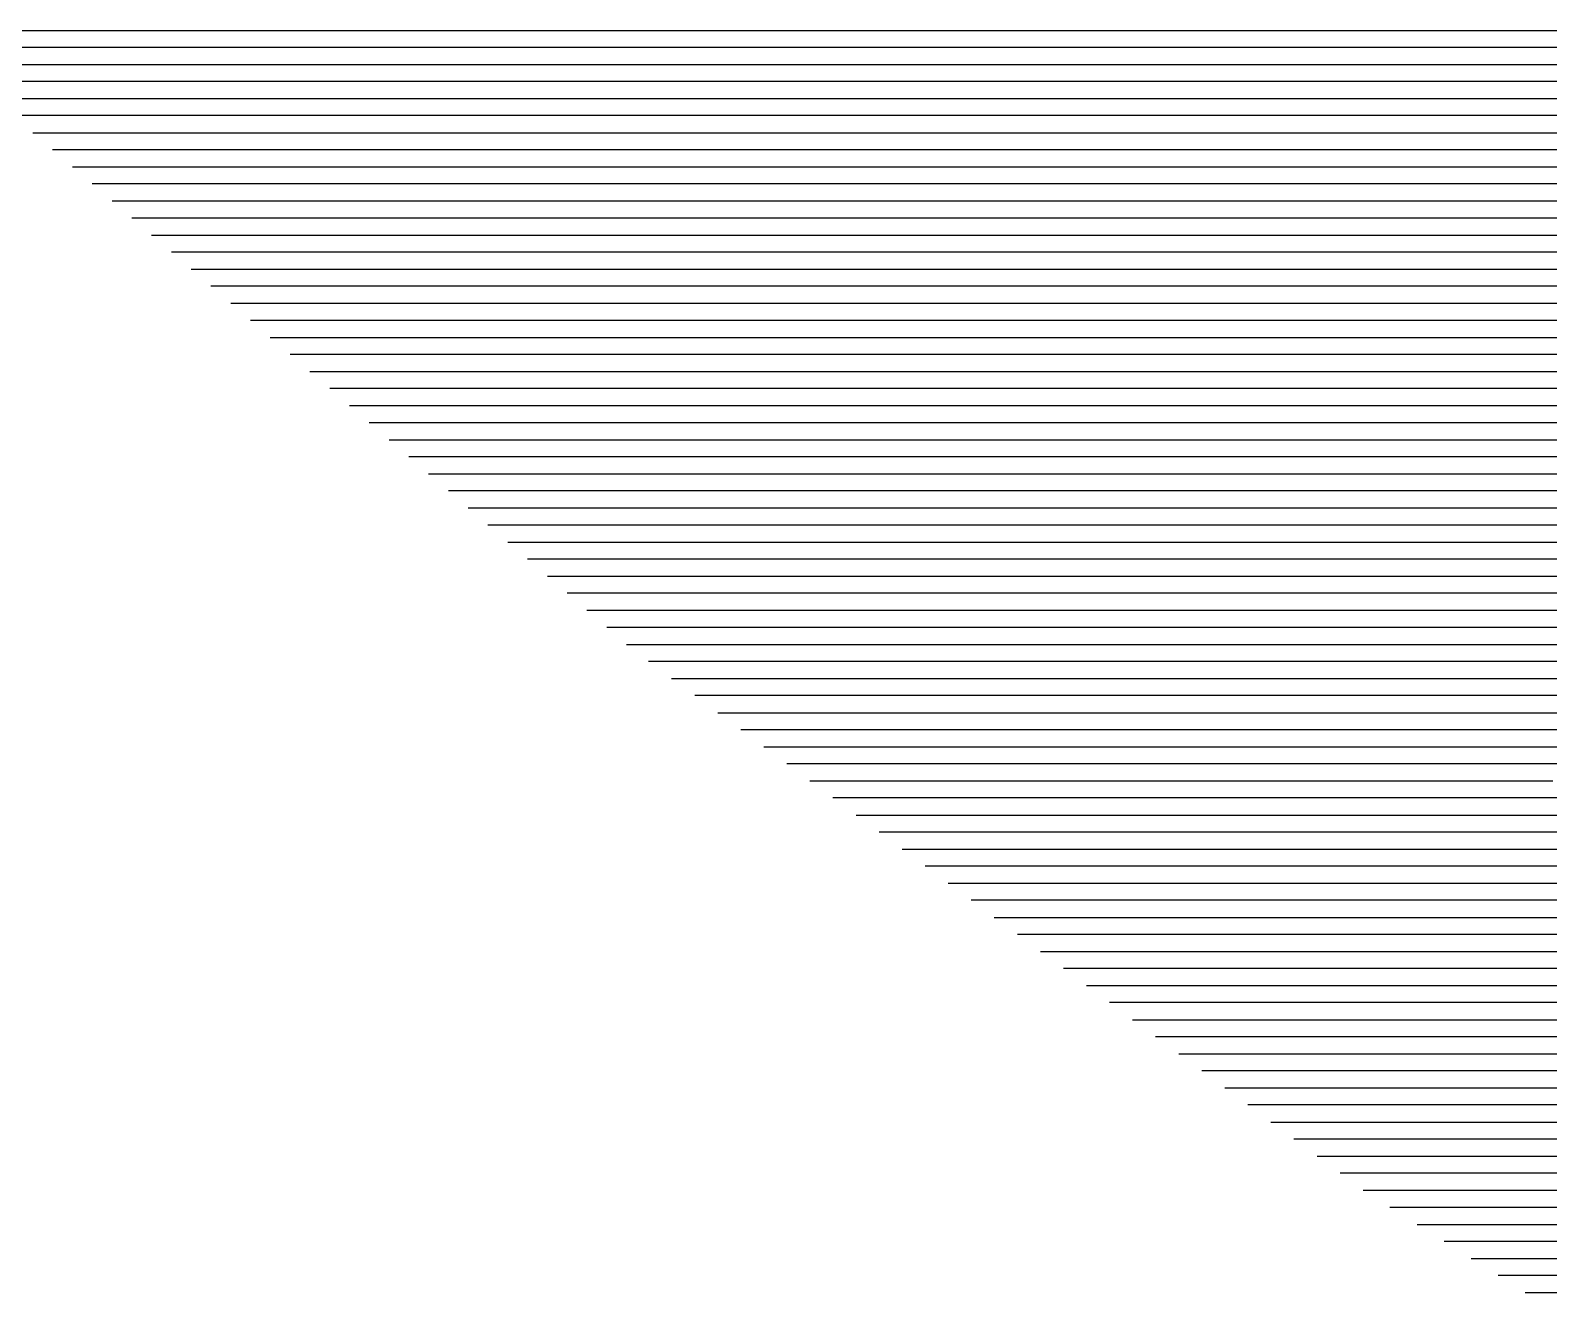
# Model space of a CAD drawing. Header units: metres. Extents: x -6.9 to 6.9, y -7 to 7.
# Drawn here: x -4.701 to -3.811, y -5.844 to -5.104 of the extents above; entities that cross this region are included whole.
import ezdxf

# ---------------------------------------------------------------- set-up
doc = ezdxf.new("R2010")
doc.units = ezdxf.units.M

msp = doc.modelspace()

# ---------------------------------------------------------------- linework, layer by layer
for p, q in [((-4.733469, -5.103531, -0.451454), (-4.157039, -5.103531, -0.39154)), ((-4.157039, -5.103531, -0.39154), (-4.043023, -5.103531, -0.379394)), ((-4.043023, -5.103531, -0.379394), (-3.605719, -5.103531, -0.333248)), ((-4.162311, -5.113531, -0.391776), (-4.74276, -5.113531, -0.452109)), ((-4.051436, -5.113531, -0.379965), (-4.162311, -5.113531, -0.391776)), ((-3.610326, -5.113531, -0.333418), (-4.051436, -5.113531, -0.379965)), ((-4.7462, -5.123531, -0.452155), (-4.167582, -5.123531, -0.392013)), ((-4.167582, -5.123531, -0.392013), (-4.059849, -5.123531, -0.380537)), ((-4.059849, -5.123531, -0.380537), (-3.614933, -5.123531, -0.333588)), ((-4.172853, -5.133531, -0.39225), (-4.734597, -5.133531, -0.450638)), ((-4.068262, -5.133531, -0.381108), (-4.172853, -5.133531, -0.39225)), ((-3.61954, -5.133531, -0.333758), (-4.068262, -5.133531, -0.381108)), ((-4.722993, -5.143531, -0.449121), (-4.178124, -5.143531, -0.392486)), ((-4.178124, -5.143531, -0.392486), (-4.076675, -5.143531, -0.38168)), ((-4.076675, -5.143531, -0.38168), (-3.624147, -5.143531, -0.333928)), ((-4.183396, -5.153531, -0.392723), (-4.71139, -5.153531, -0.447603)), ((-4.085088, -5.153531, -0.382251), (-4.183396, -5.153531, -0.392723)), ((-3.628754, -5.153531, -0.334097), (-4.085088, -5.153531, -0.382251)), ((-4.699787, -5.163531, -0.446086), (-4.188667, -5.163531, -0.39296)), ((-4.188667, -5.163531, -0.39296), (-4.093501, -5.163531, -0.382822)), ((-4.093501, -5.163531, -0.382822), (-3.633361, -5.163531, -0.334267)), ((-4.193938, -5.173531, -0.393197), (-4.688184, -5.173531, -0.444569)), ((-4.101914, -5.173531, -0.383394), (-4.193938, -5.173531, -0.393197)), ((-3.637969, -5.173531, -0.334437), (-4.101914, -5.173531, -0.383394)), ((-4.67658, -5.183531, -0.443052), (-4.199209, -5.183531, -0.393433)), ((-4.199209, -5.183531, -0.393433), (-4.110327, -5.183531, -0.383965)), ((-4.110327, -5.183531, -0.383965), (-3.642576, -5.183531, -0.334607)), ((-4.20448, -5.193531, -0.39367), (-4.664977, -5.193531, -0.441534)), ((-4.11874, -5.193531, -0.384537), (-4.20448, -5.193531, -0.39367)), ((-3.647183, -5.193531, -0.334776), (-4.11874, -5.193531, -0.384537)), ((-4.653374, -5.203531, -0.440017), (-4.209752, -5.203531, -0.393907)), ((-4.209752, -5.203531, -0.393907), (-4.127153, -5.203531, -0.385108)), ((-4.127153, -5.203531, -0.385108), (-3.65179, -5.203531, -0.334946)), ((-4.215023, -5.213531, -0.394143), (-4.641771, -5.213531, -0.4385)), ((-4.135567, -5.213531, -0.385679), (-4.215023, -5.213531, -0.394143)), ((-3.656397, -5.213531, -0.335116), (-4.135567, -5.213531, -0.385679)), ((-4.630167, -5.223531, -0.436983), (-4.220294, -5.223531, -0.39438)), ((-4.220294, -5.223531, -0.39438), (-4.14398, -5.223531, -0.386251)), ((-4.14398, -5.223531, -0.386251), (-3.661004, -5.223531, -0.335286)), ((-4.225565, -5.233531, -0.394617), (-4.618564, -5.233531, -0.435466)), ((-4.152393, -5.233531, -0.386822), (-4.225565, -5.233531, -0.394617)), ((-3.665611, -5.233531, -0.335456), (-4.152393, -5.233531, -0.386822)), ((-4.606961, -5.243531, -0.433948), (-4.230836, -5.243531, -0.394854)), ((-4.230836, -5.243531, -0.394854), (-4.160806, -5.243531, -0.387394)), ((-4.160806, -5.243531, -0.387394), (-3.670218, -5.243531, -0.335625)), ((-4.236108, -5.253531, -0.39509), (-4.595358, -5.253531, -0.432431)), ((-4.169219, -5.253531, -0.387965), (-4.236108, -5.253531, -0.39509)), ((-3.674826, -5.253531, -0.335795), (-4.169219, -5.253531, -0.387965)), ((-4.583754, -5.263531, -0.430914), (-4.241379, -5.263531, -0.395327)), ((-4.241379, -5.263531, -0.395327), (-4.177632, -5.263531, -0.388536)), ((-4.177632, -5.263531, -0.388536), (-3.679433, -5.263531, -0.335965)), ((-4.24665, -5.273531, -0.395564), (-4.572151, -5.273531, -0.429397)), ((-4.186045, -5.273531, -0.389108), (-4.24665, -5.273531, -0.395564)), ((-3.68404, -5.273531, -0.336135), (-4.186045, -5.273531, -0.389108)), ((-4.560548, -5.283531, -0.427879), (-4.251921, -5.283531, -0.3958)), ((-4.251921, -5.283531, -0.3958), (-4.194458, -5.283531, -0.389679)), ((-4.194458, -5.283531, -0.389679), (-3.688647, -5.283531, -0.336304)), ((-4.257193, -5.293531, -0.396037), (-4.548945, -5.293531, -0.426362)), ((-4.202871, -5.293531, -0.390251), (-4.257193, -5.293531, -0.396037)), ((-3.693254, -5.293531, -0.336474), (-4.202871, -5.293531, -0.390251)), ((-4.537341, -5.303531, -0.424845), (-4.262464, -5.303531, -0.396274)), ((-4.262464, -5.303531, -0.396274), (-4.211284, -5.303531, -0.390822)), ((-4.211284, -5.303531, -0.390822), (-3.697861, -5.303531, -0.336644)), ((-4.267735, -5.313531, -0.396511), (-4.525738, -5.313531, -0.423328)), ((-4.219697, -5.313531, -0.391393), (-4.267735, -5.313531, -0.396511)), ((-3.702468, -5.313531, -0.336814), (-4.219697, -5.313531, -0.391393)), ((-4.514135, -5.323531, -0.42181), (-4.273006, -5.323531, -0.396747)), ((-4.273006, -5.323531, -0.396747), (-4.22811, -5.323531, -0.391965)), ((-4.22811, -5.323531, -0.391965), (-3.707075, -5.323531, -0.336984)), ((-4.278277, -5.333531, -0.396984), (-4.502532, -5.333531, -0.420293)), ((-4.236523, -5.333531, -0.392536), (-4.278277, -5.333531, -0.396984)), ((-3.711683, -5.333531, -0.337153), (-4.236523, -5.333531, -0.392536)), ((-4.490928, -5.343531, -0.418776), (-4.283549, -5.343531, -0.397221)), ((-4.283549, -5.343531, -0.397221), (-4.244937, -5.343531, -0.393108)), ((-4.244937, -5.343531, -0.393108), (-3.71629, -5.343531, -0.337323)), ((-4.28882, -5.353531, -0.397457), (-4.479325, -5.353531, -0.417259)), ((-4.25335, -5.353531, -0.393679), (-4.28882, -5.353531, -0.397457)), ((-3.720897, -5.353531, -0.337493), (-4.25335, -5.353531, -0.393679)), ((-4.467722, -5.363531, -0.415741), (-4.294091, -5.363531, -0.397694)), ((-4.294091, -5.363531, -0.397694), (-4.261763, -5.363531, -0.39425)), ((-4.261763, -5.363531, -0.39425), (-3.725504, -5.363531, -0.337663)), ((-4.299362, -5.373531, -0.397931), (-4.456119, -5.373531, -0.414224)), ((-4.270176, -5.373531, -0.394822), (-4.299362, -5.373531, -0.397931)), ((-3.730111, -5.373531, -0.337833), (-4.270176, -5.373531, -0.394822)), ((-4.444515, -5.383531, -0.412707), (-4.304634, -5.383531, -0.398168)), ((-4.304634, -5.383531, -0.398168), (-4.278589, -5.383531, -0.395393)), ((-4.278589, -5.383531, -0.395393), (-3.734718, -5.383531, -0.338002)), ((-4.309905, -5.393531, -0.398404), (-4.432912, -5.393531, -0.41119)), ((-4.287002, -5.393531, -0.395965), (-4.309905, -5.393531, -0.398404)), ((-3.739325, -5.393531, -0.338172), (-4.287002, -5.393531, -0.395965)), ((-4.421309, -5.403531, -0.409673), (-4.315176, -5.403531, -0.398641)), ((-4.315176, -5.403531, -0.398641), (-4.295415, -5.403531, -0.396536)), ((-4.295415, -5.403531, -0.396536), (-3.743932, -5.403531, -0.338342)), ((-4.320447, -5.413531, -0.398878), (-4.409706, -5.413531, -0.408155)), ((-4.303828, -5.413531, -0.397107), (-4.320447, -5.413531, -0.398878)), ((-3.748539, -5.413531, -0.338512), (-4.303828, -5.413531, -0.397107)), ((-4.398102, -5.423531, -0.406638), (-4.325718, -5.423531, -0.399114)), ((-4.325718, -5.423531, -0.399114), (-4.312241, -5.423531, -0.397679)), ((-4.312241, -5.423531, -0.397679), (-3.753147, -5.423531, -0.338681)), ((-4.33099, -5.433531, -0.399351), (-4.386499, -5.433531, -0.405121)), ((-4.320654, -5.433531, -0.39825), (-4.33099, -5.433531, -0.399351)), ((-3.757754, -5.433531, -0.338851), (-4.320654, -5.433531, -0.39825)), ((-4.374896, -5.443531, -0.403604), (-4.336261, -5.443531, -0.399588)), ((-4.336261, -5.443531, -0.399588), (-4.329067, -5.443531, -0.398822)), ((-4.329067, -5.443531, -0.398822), (-3.762361, -5.443531, -0.339021)), ((-4.341532, -5.453531, -0.399825), (-4.363293, -5.453531, -0.402086)), ((-4.33748, -5.453531, -0.399393), (-4.341532, -5.453531, -0.399825)), ((-3.766968, -5.453531, -0.339191), (-4.33748, -5.453531, -0.399393)), ((-4.351689, -5.463531, -0.400569), (-4.346803, -5.463531, -0.400061)), ((-4.346803, -5.463531, -0.400061), (-4.345894, -5.463531, -0.399964)), ((-4.345894, -5.463531, -0.399964), (-3.771575, -5.463531, -0.339361)), ((-3.776182, -5.473531, -0.33953), (-4.338727, -5.473531, -0.398892)), ((-4.325211, -5.483531, -0.397149), (-3.780789, -5.483531, -0.3397)), ((-3.785396, -5.493531, -0.33987), (-4.311695, -5.493531, -0.395406)), ((-4.298179, -5.503531, -0.393664), (-3.790004, -5.503531, -0.34004)), ((-3.794611, -5.513531, -0.34021), (-4.284663, -5.513531, -0.391921)), ((-4.271147, -5.523531, -0.390179), (-3.799218, -5.523531, -0.340379)), ((-3.803825, -5.533531, -0.340549), (-4.257631, -5.533531, -0.388436)), ((-4.244115, -5.543531, -0.386693), (-3.808432, -5.543531, -0.340719)), ((-3.813039, -5.553531, -0.340889), (-4.230598, -5.553531, -0.384951)), ((-3.745579, -5.553531, -0.333591), (-3.813039, -5.553531, -0.340889)), ((-4.217082, -5.563531, -0.383208), (-3.817646, -5.563531, -0.341058)), ((-3.817646, -5.563531, -0.341058), (-3.753114, -5.563531, -0.334078)), ((-3.822253, -5.573531, -0.341228), (-4.203566, -5.573531, -0.381465)), ((-3.760649, -5.573531, -0.334564), (-3.822253, -5.573531, -0.341228)), ((-4.19005, -5.583531, -0.379723), (-3.826861, -5.583531, -0.341398)), ((-3.826861, -5.583531, -0.341398), (-3.768184, -5.583531, -0.335051)), ((-3.831468, -5.593531, -0.341568), (-4.176534, -5.593531, -0.37798)), ((-3.775719, -5.593531, -0.335537), (-3.831468, -5.593531, -0.341568)), ((-4.163018, -5.603531, -0.376238), (-3.836075, -5.603531, -0.341738)), ((-3.836075, -5.603531, -0.341738), (-3.783254, -5.603531, -0.336024)), ((-3.840682, -5.613531, -0.341907), (-4.149502, -5.613531, -0.374495)), ((-3.79079, -5.613531, -0.33651), (-3.840682, -5.613531, -0.341907)), ((-4.135986, -5.623531, -0.372752), (-3.845289, -5.623531, -0.342077)), ((-3.845289, -5.623531, -0.342077), (-3.798325, -5.623531, -0.336997)), ((-3.849896, -5.633531, -0.342247), (-4.12247, -5.633531, -0.37101)), ((-3.80586, -5.633531, -0.337483), (-3.849896, -5.633531, -0.342247)), ((-4.108954, -5.643531, -0.369267), (-3.854503, -5.643531, -0.342417)), ((-3.854503, -5.643531, -0.342417), (-3.813395, -5.643531, -0.33797)), ((-3.813395, -5.643531, -0.33797), (-3.297731, -5.643531, -0.282685)), ((-3.85911, -5.653531, -0.342586), (-4.095438, -5.653531, -0.367524)), ((-3.82093, -5.653531, -0.338456), (-3.85911, -5.653531, -0.342586)), ((-3.301679, -5.653531, -0.282787), (-3.82093, -5.653531, -0.338456)), ((-4.081922, -5.663531, -0.365782), (-3.863718, -5.663531, -0.342756)), ((-3.863718, -5.663531, -0.342756), (-3.828465, -5.663531, -0.338943)), ((-3.828465, -5.663531, -0.338943), (-3.305627, -5.663531, -0.282889)), ((-3.868325, -5.673531, -0.342926), (-4.068406, -5.673531, -0.364039)), ((-3.836, -5.673531, -0.339429), (-3.868325, -5.673531, -0.342926)), ((-3.309575, -5.673531, -0.282991), (-3.836, -5.673531, -0.339429)), ((-4.054889, -5.683531, -0.362297), (-3.872932, -5.683531, -0.343096)), ((-3.872932, -5.683531, -0.343096), (-3.843535, -5.683531, -0.339916)), ((-3.843535, -5.683531, -0.339916), (-3.313523, -5.683531, -0.283093)), ((-3.877539, -5.693531, -0.343266), (-4.041373, -5.693531, -0.360554)), ((-3.85107, -5.693531, -0.340402), (-3.877539, -5.693531, -0.343266)), ((-3.317471, -5.693531, -0.283195), (-3.85107, -5.693531, -0.340402)), ((-4.027857, -5.703531, -0.358811), (-3.882146, -5.703531, -0.343435)), ((-3.882146, -5.703531, -0.343435), (-3.858605, -5.703531, -0.340889)), ((-3.858605, -5.703531, -0.340889), (-3.321419, -5.703531, -0.283297)), ((-3.886753, -5.713531, -0.343605), (-4.014341, -5.713531, -0.357069)), ((-3.86614, -5.713531, -0.341375), (-3.886753, -5.713531, -0.343605)), ((-3.325367, -5.713531, -0.283399), (-3.86614, -5.713531, -0.341375)), ((-4.000825, -5.723531, -0.355326), (-3.89136, -5.723531, -0.343775)), ((-3.89136, -5.723531, -0.343775), (-3.873675, -5.723531, -0.341862)), ((-3.873675, -5.723531, -0.341862), (-3.329315, -5.723531, -0.283501)), ((-3.895967, -5.733531, -0.343945), (-3.987309, -5.733531, -0.353583)), ((-3.88121, -5.733531, -0.342348), (-3.895967, -5.733531, -0.343945)), ((-3.333263, -5.733531, -0.283602), (-3.88121, -5.733531, -0.342348)), ((-3.973793, -5.743531, -0.351841), (-3.900575, -5.743531, -0.344115)), ((-3.900575, -5.743531, -0.344115), (-3.888746, -5.743531, -0.342835)), ((-3.888746, -5.743531, -0.342835), (-3.337212, -5.743531, -0.283704)), ((-3.905182, -5.753531, -0.344284), (-3.960277, -5.753531, -0.350098)), ((-3.896281, -5.753531, -0.343321), (-3.905182, -5.753531, -0.344284)), ((-3.34116, -5.753531, -0.283806), (-3.896281, -5.753531, -0.343321)), ((-3.946761, -5.763531, -0.348356), (-3.909789, -5.763531, -0.344454)), ((-3.909789, -5.763531, -0.344454), (-3.903816, -5.763531, -0.343808)), ((-3.903816, -5.763531, -0.343808), (-3.345108, -5.763531, -0.283908)), ((-3.914396, -5.773531, -0.344624), (-3.933245, -5.773531, -0.346613)), ((-3.911351, -5.773531, -0.344294), (-3.914396, -5.773531, -0.344624)), ((-3.349056, -5.773531, -0.28401), (-3.911351, -5.773531, -0.344294)), ((-3.919729, -5.783531, -0.34487), (-3.919003, -5.783531, -0.344794)), ((-3.919003, -5.783531, -0.344794), (-3.918886, -5.783531, -0.344781)), ((-3.918886, -5.783531, -0.344781), (-3.353004, -5.783531, -0.284112)), ((-3.356952, -5.793531, -0.284214), (-3.903965, -5.793531, -0.34286)), ((-3.888108, -5.803531, -0.340839), (-3.3609, -5.803531, -0.284316)), ((-3.364848, -5.813531, -0.284418), (-3.872251, -5.813531, -0.338817)), ((-3.856394, -5.823531, -0.336796), (-3.368796, -5.823531, -0.28452)), ((-3.372744, -5.833531, -0.284622), (-3.840537, -5.833531, -0.334774)), ((-3.82468, -5.843531, -0.332753), (-3.376693, -5.843531, -0.284724))]:
    msp.add_line(p, q)

doc.saveas('drawing.dxf')
